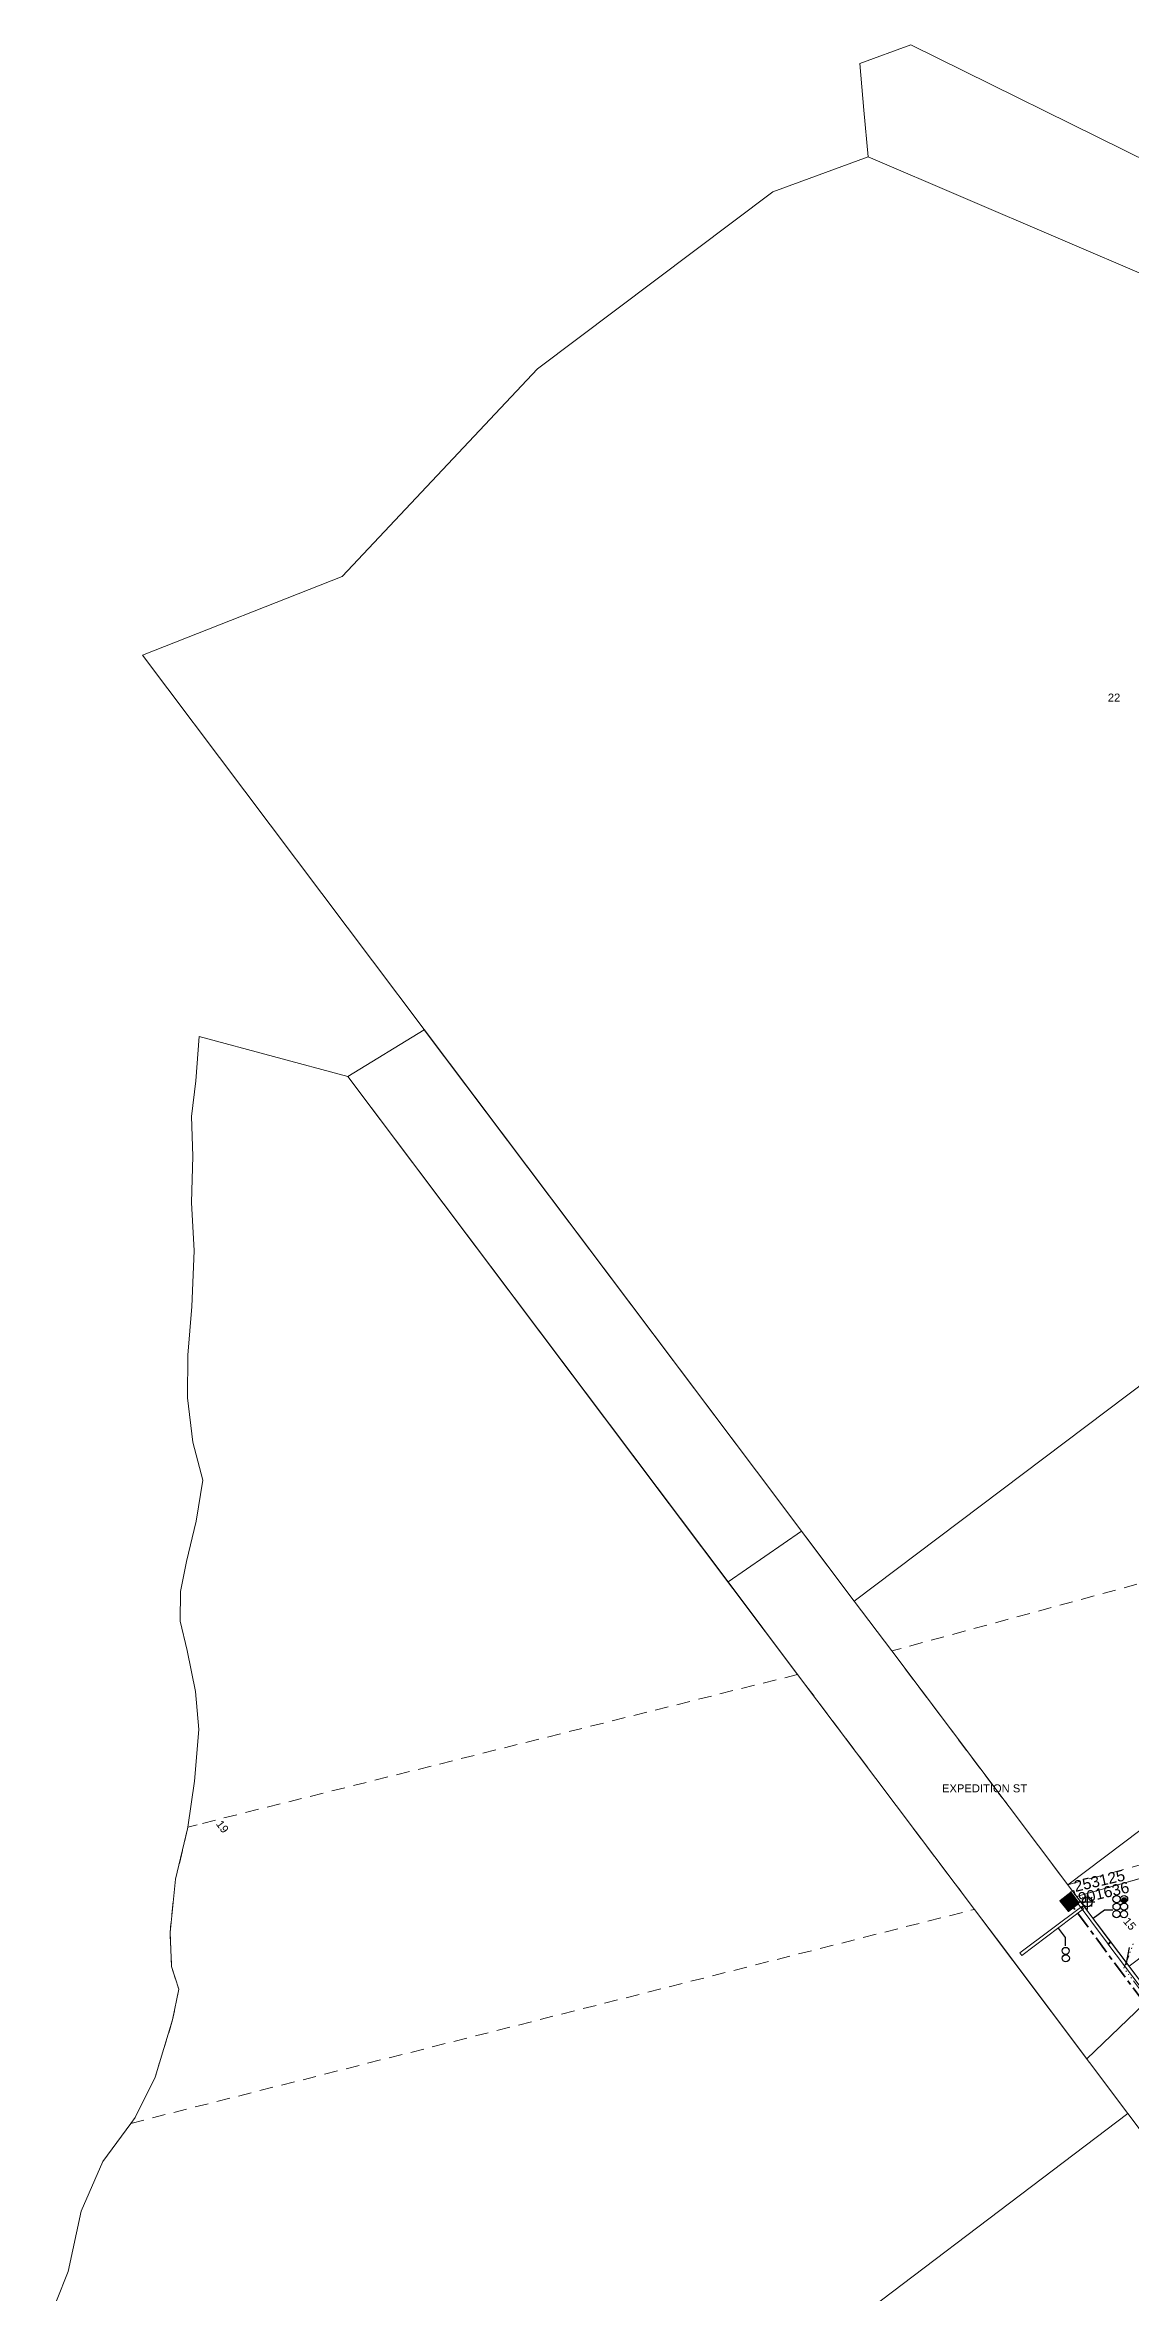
# Model space of a CAD drawing. Header units: metres. Extents: x 308278 to 310511, y 6271134 to 6272874.
# Drawn here: x 308526 to 308770, y 6272368 to 6272874 of the extents above; entities that cross this region are included whole.
import ezdxf
from ezdxf.enums import TextEntityAlignment as Align

# ---------------------------------------------------------------- set-up
doc = ezdxf.new("R2010")
doc.units = ezdxf.units.M
doc.set_wipeout_variables(frame=1)
for name, pattern in [('Cable Exist UG', [7, 4, -1, 1, -1]), ('Dash', [5, 3, -2]), ('DASHED', [19.05, 12.7, -6.35]), ('DOT', [6.35, 0, -6.35]), ('PHANTOMX2', [6.6, 3, -0.75, 0.2, -0.75, 0.2, -0.75, 0.2, -0.75])]:
    doc.linetypes.add(name, pattern=pattern)
doc.layers.get('0').update_dxf_attribs({"color": 6})
for name, color, linetype, lineweight in [('_User Miscellaneous1', 30, 'Continuous', 13), ('_User_SL_Exist', 4, 'Continuous', 35), ('Cadastre Easements_SP_EXT', 58, 'DASHED', 15), ('Cadastre Land Parcels_SP_EXT', 118, 'Continuous', 15), ('Cadastre Roads_SP_EXT', 218, 'Continuous', 15), ('Mains_LV_SL_EXT', 135, 'Continuous', 25), ('Services_SP_EXT', 42, 'PHANTOMX2', 20)]:
    doc.layers.add(name, color=color, linetype=linetype, lineweight=lineweight)
for name, color, linetype in [('Duct_SP_EXT', 30, 'Continuous'), ('Equip_SP_SL_EXT', 7, 'Continuous'), ('SupportsUG_SP_LV_SL_EXT', 7, 'Continuous'), ('Trench_SP_EXT', 7, 'Continuous')]:
    doc.layers.add(name, color=color, linetype=linetype)
doc.styles.add('COLUMN_LABEL', font='arial.ttf', dxfattribs={"height": 2})
doc.styles.add('iecARIAL', font='arial.ttf', dxfattribs={"height": 2})
doc.styles.add('POLE_LABEL', font='arial.ttf', dxfattribs={"height": 2})
doc.styles.add('SL_LABEL', font='arial.ttf', dxfattribs={"height": 2})
doc.styles.get("Standard").update_dxf_attribs({"font": 'arial.ttf'})

# ---------------------------------------------------------------- blocks, each defined once
blk = doc.blocks.new('COLUMN_EXT')
blk.add_hatch(color=256).paths.add_polyline_path([(1.5, -1.5), (1.5, 1.5), (-1.5, 1.5), (-1.5, -1.5)])
blk.add_lwpolyline([(1.5, 1.5), (-1.5, 1.5), (-1.5, -1.5), (1.5, -1.5)], close=True)
at = {"flags": 9}
for tag, style, p in [('STRUCTURE_PLANT_NUMBER', 'POLE_LABEL', (-1.81, -0.03)), ('STREET_CODE', 'COLUMN_LABEL', (-1.81, 0.2))]:
    blk.add_attdef(tag, text='', height=0.2, rotation=180, dxfattribs=dict(at, style=style)).set_placement(p, align=Align.MIDDLE_LEFT)
for tag, p in [('COLUMN_TYPE', (-1.81, 0.4)), ('STREETNAME', (-1.81, 1.6)), ('OWNED_BY', (-1.81, 0.6)), ('LOCATION', (-1.81, 1.4)), ('SUBURB', (-1.81, 1.8)), ('LEGEND', (-1.81, 1.2)), ('USAGE', (-1.81, 1)), ('NOTES', (-1.81, 2)), ('STATE', (-1.81, 0.8))]:
    blk.add_attdef(tag, text='', height=0.2, rotation=180, dxfattribs=at).set_placement(p, align=Align.MIDDLE_LEFT)
at = {"flags": 1}
blk.add_attdef('Z', (-1.81, 2.35), '', height=0.2, rotation=180, dxfattribs=at)
at = {"style": 'COLUMN_LABEL', "width": 0.9, "flags": 8}
blk.add_attdef('ASSET_NUM', text='', height=2, rotation=270, dxfattribs=at).set_placement((2, -4), align=Align.MIDDLE_LEFT)
blk = doc.blocks.new('DUCT_EXT')
blk.add_circle((0, 0.8), 0.8)
at = {"flags": 1}
blk.add_attdef('Z', (0, 0), '', height=0.2, dxfattribs=at)
at = {"flags": 9}
for tag, p in [('DUCT_CODE', (0, 0)), ('XSECT_TYPE', (0, -0.2)), ('STATE', (0, -0.6)), ('FB_REFERENCE', (0, -0.4)), ('NOTES', (0, -0.8))]:
    blk.add_attdef(tag, text='', height=0.2, dxfattribs=at).set_placement(p, align=Align.MIDDLE_LEFT)
blk = doc.blocks.new('*U479')
at = {"transparency": 33554687, "flags": 9}
for tag, p in [('LRATECODE', (-7.4, 0)), ('LOUTREACHVOCAB', (-7.2, 0)), ('LOUTREACH', (-7, 0)), ('LANTNUMBER', (-6.6, 0)), ('LNEW', (-6.4, 0)), ('LMASTVOCAB', (-6.2, 0)), ('LMAST', (-6, 0)), ('LLAMPVOCAB', (-5.8, 0)), ('LLAMP', (-5.6, 0)), ('LEXIST', (-5.4, 0)), ('LCHARGE3PERCENT', (-5.2, 0)), ('LCHARGE3', (-5, 0)), ('LCHARGE2PERCENT', (-4.8, 0)), ('LCHARGE2', (-4.6, 0)), ('LCHARGE1PERCENT', (-4.4, 0)), ('LCHARGE1', (-4.2, 0)), ('LCATEGORY', (-4, 0)), ('LBRACKETVOCAB', (-3.8, 0)), ('LBRACKET', (-3.6, 0)), ('LKINGHEIGHT', (-3.4, 0)), ('CREPLACE', (-3.2, 0)), ('CREMOVE', (-3, 0)), ('CNUMBER', (-2.8, 0)), ('CNEW', (-2.6, 0)), ('CEXIST', (-2.4, 0)), ('USAGE', (-2.2, 0)), ('STATE', (-2, 0)), ('OWNED_BY', (-1.8, 0)), ('ORIENTATION', (-1.6, 0)), ('OPERATING_VOLTAGE', (-1.4, 0)), ('NO_PHASES', (-1.2, 0)), ('LANTERN_TYPE', (-1, 0)), ('LANTERN_PURPOSE', (-0.8, 0)), ('CONTROL_TYPE', (-0.6, 0)), ('CONSTRUCTED_VOLTAGE', (-0.4, 0))]:
    blk.add_attdef(tag, text='', height=0.001, rotation=270, dxfattribs=at).set_placement(p, align=Align.MIDDLE_LEFT)
for tag, p in [('LREMOVE', (0, -7.6)), ('LREPLACE', (0, -7.8)), ('LTYPE', (0, -8)), ('LTYPEVOCAB', (0, -8.2)), ('LEGEND', (0, -8.4)), ('SUBURB', (0, -8.6)), ('STREETNAME', (0, -8.8)), ('LOCATION', (0, -9)), ('NOTES', (0, -9.2)), ('MAINTAINED_BY', (0, -9.86))]:
    blk.add_attdef(tag, text='', height=0.001, dxfattribs=at).set_placement(p, align=Align.MIDDLE_LEFT)
blk.add_attdef('OPERATED_BY', (0, -9.61), '', height=0.001, dxfattribs=at)
at = {"linetype": 'DOT', "transparency": 33554687}
blk.add_wipeout([(5.69, 0), (5.06, -1.06), (4, -1.69), (2.94, -1.06), (2.31, 0), (2.94, 1.06), (4, 1.69), (5.06, 1.06)], dxfattribs=at)
at = {"transparency": 33554687}
for p, q in [((0, 0), (4, 0)), ((2.94, 1.06), (3.2, 0.8)), ((4, 1.69), (4, 0)), ((5.06, 1.06), (4.8, 0.8)), ((2.94, -1.06), (3.2, -0.8)), ((4, 0), (5.69, 0)), ((4, 0), (4, -1.69)), ((5.06, -1.06), (4.8, -0.8))]:
    blk.add_line(p, q, dxfattribs=at)
blk.add_circle((4, 0), 1.12, dxfattribs=at)
at = {"transparency": 33554687, "style": 'SL_LABEL', "flags": 9}
blk.add_attdef('STREET_CODE', text='', height=0.001, rotation=270, dxfattribs=at).set_placement((0, 0), align=Align.MIDDLE_LEFT)
at = {"transparency": 33554687, "flags": 1}
blk.add_attdef('Z', (0, 0), '', height=0.001, rotation=270, dxfattribs=at)
at = {"transparency": 33554687, "width": 0.9}
blk.add_attdef('LNUMBER', text='', height=1, dxfattribs=at).set_placement((7, -1), align=Align.MIDDLE_LEFT)
blk = doc.blocks.new('CABLE_LARGE_EXT')
h = blk.add_hatch(color=256)
edge = h.paths.add_edge_path()
edge.add_arc((0, 0.55), 0.55, 0, 360)
blk.add_circle((0, 0.55), 0.55)
at = {"flags": 1}
blk.add_attdef('Z', (0, 0), '', height=0.2, dxfattribs=at)
at = {"flags": 9}
for tag, p in [('COND_CODE', (0, 0)), ('STATE', (0, -0.4)), ('XSECT_SIZE', (0, -0.6)), ('FB_REFERENCE', (0, -0.2)), ('NOTES', (0, -0.8))]:
    blk.add_attdef(tag, text='', height=0.2, dxfattribs=at).set_placement(p, align=Align.MIDDLE_LEFT)

msp = doc.modelspace()

# ---------------------------------------------------------------- linework, layer by layer
at = {"layer": '_User Miscellaneous1'}
for p, q in [((308744.998, 6272444.381), (308745.214, 6272444.094)), ((308745.43, 6272443.806), (308745.214, 6272444.094)), ((308764.8, 6272446.404), (308765.087, 6272446.621)), ((308774.16, 6272434.054), (308764.8, 6272446.404)), ((308764.912, 6272446.256), (308765.201, 6272446.471)), ((308765.374, 6272446.839), (308765.087, 6272446.621)), ((308765.49, 6272446.686), (308765.201, 6272446.471)), ((308774.733, 6272434.488), (308765.374, 6272446.839))]:
    msp.add_line(p, q, dxfattribs=at)
at = {"layer": 'Cadastre Easements_SP_EXT', "linetype": 'Dash'}
msp.add_lwpolyline([(308734.775, 6272454.161), (308695.02, 6272507.006), (308559.946, 6272473.218), (308557.843, 6272472.646), (308557.79, 6272472.289), (308555.115, 6272460.928), (308553.854, 6272448.994), (308554.208, 6272441.294), (308555.81, 6272436.225), (308554.448, 6272429.29), (308550.503, 6272416.402), (308545.982, 6272407.306), (308545.045, 6272406.025), (308554.689, 6272408.472), (308734.775, 6272454.161)], close=True, dxfattribs=at)
at = {"layer": 'Cadastre Land Parcels_SP_EXT', "linetype": 'Continuous'}
for points in [[(308901.937, 6272669.934), (308899.108, 6272672.2), (308887.063, 6272697.43), (308859.058, 6272756.092), (308847.403, 6272771.593), (308822.554, 6272793.606), (308796.348, 6272811.826), (308710.868, 6272848.409), (308689.424, 6272840.567), (308636.53, 6272800.772), (308592.564, 6272754.041), (308547.655, 6272736.292), (308685.756, 6272552.736), (308707.773, 6272523.474), (308887.824, 6272659.29), (308901.937, 6272669.934)], [(308887.138, 6272558.849), (308889.79, 6272560.851), (308966.395, 6272618.662), (308901.937, 6272669.934), (308887.824, 6272659.29), (308707.773, 6272523.474), (308716.183, 6272512.301), (308755.771, 6272459.709), (308887.138, 6272558.849)], [(308695.92, 6272539.227), (308685.756, 6272552.736), (308611.035, 6272652.051), (308593.839, 6272641.505), (308679.365, 6272527.818), (308695.92, 6272539.227)], [(308883.289, 6272492.656), (308945.56, 6272510.31), (308948.113, 6272512.238), (308948.153, 6272512.267), (309026.206, 6272571.197), (309002.794, 6272589.777), (308966.395, 6272618.662), (308889.79, 6272560.851), (308887.138, 6272558.849), (308755.771, 6272459.709), (308757.774, 6272457.047), (308883.289, 6272492.656)], [(308790.957, 6272457.487), (308788.596, 6272465.791), (308757.774, 6272457.047), (308769.588, 6272441.35), (308790.957, 6272457.487)], [(308796.804, 6272436.919), (308790.957, 6272457.487), (308769.588, 6272441.35), (308774.721, 6272434.53), (308780.978, 6272432.425), (308796.804, 6272436.919)], [(308812.2, 6272351.302), (308769.296, 6272408.271), (308689.723, 6272347.93), (308539.775, 6272234.225), (308583.036, 6272177.28), (308691.434, 6272259.595), (308812.2, 6272351.302)]]:
    msp.add_lwpolyline(points, close=True, dxfattribs=at)
msp.add_lwpolyline([(308689.723, 6272347.93), (308769.296, 6272408.271), (308734.775, 6272454.161), (308695.02, 6272507.006), (308593.839, 6272641.505), (308560.446, 6272650.542), (308559.626, 6272640.55), (308558.686, 6272632.525), (308558.964, 6272623.624), (308558.672, 6272613.211), (308559.291, 6272602.315), (308558.74, 6272589.796), (308557.858, 6272578.87), (308557.75, 6272569.26), (308558.951, 6272559.277), (308561.224, 6272550.716), (308559.707, 6272541.479), (308557.588, 6272532.43), (308556.22, 6272525.697), (308556.155, 6272518.991), (308557.687, 6272512.417), (308559.575, 6272503.147), (308560.345, 6272494.657), (308559.377, 6272483.029), (308557.843, 6272472.646), (308557.79, 6272472.289), (308555.115, 6272460.928), (308553.854, 6272448.994), (308554.208, 6272441.294), (308555.81, 6272436.225), (308554.448, 6272429.29), (308550.503, 6272416.402), (308545.982, 6272407.306), (308545.045, 6272406.025), (308538.773, 6272397.454), (308533.894, 6272386.248), (308530.963, 6272372.679), (308525.724, 6272359.465)], dxfattribs=at)
at = {"layer": 'Cadastre Roads_SP_EXT', "linetype": 'Continuous'}
msp.add_lwpolyline([(308774.512, 6272846.929), (308720.471, 6272873.612), (308709.012, 6272869.463), (308709.939, 6272858.948), (308710.868, 6272848.409), (308796.348, 6272811.826)], dxfattribs=at)
at = {"layer": 'Duct_SP_EXT'}
for points in [[(308765.911, 6272453.966), (308764.047, 6272453.966), (308761.524, 6272452.137)], [(308755.258, 6272445.942), (308755.258, 6272447.851), (308753.714, 6272449.91)]]:
    msp.add_lwpolyline(points, dxfattribs=at)
at = {"layer": 'Services_SP_EXT'}
msp.add_lwpolyline([(308772.869, 6272433.277), (308772.372, 6272435.671), (308772.372, 6272435.671), (308768.416, 6272440.915), (308770.646, 6272446.763)], dxfattribs=at)
at = {"layer": 'Trench_SP_EXT', "linetype": 'Cable Exist UG'}
msp.add_lwpolyline([(308769.588, 6272445.571), (308768.851, 6272441.655)], dxfattribs=at)

# ---------------------------------------------------------------- block references
at = {"layer": 'Duct_SP_EXT'}
for p in [(308766.74, 6272452.288), (308766.754, 6272455.659), (308766.758, 6272453.977), (308768.437, 6272452.283), (308768.449, 6272455.666), (308768.45, 6272453.99), (308755.299, 6272444.017), (308755.335, 6272442.362)]:
    msp.add_blockref('DUCT_EXT', p, dxfattribs=at)
at = {"layer": 'SupportsUG_SP_LV_SL_EXT'}
ref = msp.add_blockref('COLUMN_EXT', (308756.176, 6272455.844), dxfattribs=dict(at, rotation=308.0037808975262))
ref.add_attrib('ASSET_NUM', '901636', dxfattribs={"layer": '0', "height": 2.5, "rotation": 13.1296, "style": 'COLUMN_LABEL'}).set_placement((308758.176, 6272456.594), align=Align.MIDDLE_LEFT)

# ---------------------------------------------------------------- texts
at = {"layer": 'Cadastre Land Parcels_SP_EXT'}
msp.add_text('22', height=1.8, dxfattribs=at).set_placement((308764.791, 6272725.884))
for s, rotation, p in [('19', 307.20248, (308564.089, 6272473.35)), ('15', 310.80214, (308768.119, 6272451.39))]:
    msp.add_text(s, height=1.8, rotation=rotation, dxfattribs=at).set_placement(p)
at = {"layer": 'Cadastre Roads_SP_EXT'}
msp.add_text('EXPEDITION ST', height=1.8, dxfattribs=at).set_placement((308727.496, 6272480.491))

# ---------------------------------------------------------------- next in the draw order: block references
at = {"layer": 'Equip_SP_SL_EXT'}
ref = msp.add_blockref('*U479', (308756.176, 6272455.844), dxfattribs=at)
ref.add_attrib('ASSET_NUM', '253125', dxfattribs={"layer": '0', "height": 2.5, "rotation": 13.1296, "style": 'iecARIAL'}).set_placement((308757.676, 6272457.344), align=Align.BOTTOM_LEFT)

# ---------------------------------------------------------------- next in the draw order: linework, layer by layer
at = {"layer": '_User Miscellaneous1'}
for p, q in [((308756.445, 6272458.21), (308756.787, 6272458.324)), ((308756.777, 6272457.209), (308756.445, 6272458.21)), ((308757.128, 6272458.437), (308756.787, 6272458.324)), ((308757.424, 6272457.545), (308757.128, 6272458.437)), ((308744.998, 6272444.381), (308758.915, 6272454.835)), ((308745.43, 6272443.806), (308759.347, 6272454.259)), ((308756.777, 6272457.209), (308757.1, 6272457.377)), ((308764.912, 6272446.256), (308756.777, 6272457.209)), ((308757.424, 6272457.545), (308757.1, 6272457.377)), ((308765.49, 6272446.686), (308757.424, 6272457.545)), ((308758.915, 6272454.835), (308759.131, 6272454.547)), ((308759.347, 6272454.259), (308759.131, 6272454.547))]:
    msp.add_line(p, q, dxfattribs=at)
at = {"layer": '_User_SL_Exist', "linetype": 'Cable Exist UG', "flags": 128}
msp.add_lwpolyline([(308772.869, 6272433.277), (308756.159, 6272455.812)], dxfattribs=at)
at = {"layer": 'Cadastre Easements_SP_EXT', "linetype": 'Dash'}
msp.add_lwpolyline([(308891.072, 6272496.667), (308948.113, 6272512.238), (308948.151, 6272512.249), (309015.894, 6272530.77), (309076.447, 6272547.177), (309035.199, 6272564.026), (309026.206, 6272571.197), (309002.794, 6272589.777), (308966.978, 6272580.309), (308889.815, 6272559.579), (308887.138, 6272558.849), (308716.183, 6272512.301), (308755.77, 6272459.709), (308891.072, 6272496.667)], close=True, dxfattribs=at)
at = {"layer": 'Cadastre Roads_SP_EXT', "linetype": 'Continuous'}
msp.add_lwpolyline([(308774.721, 6272434.53), (308769.588, 6272441.35), (308757.774, 6272457.047), (308755.771, 6272459.709), (308716.183, 6272512.301), (308707.773, 6272523.474), (308695.92, 6272539.227), (308679.365, 6272527.818), (308695.02, 6272507.007), (308734.775, 6272454.161), (308739.716, 6272447.593), (308760.057, 6272420.553), (308774.721, 6272434.53)], close=True, dxfattribs=at)
at = {"layer": 'Mains_LV_SL_EXT', "linetype": 'Cable Exist UG'}
msp.add_lwpolyline([(308772.869, 6272433.277), (308756.159, 6272455.812)], dxfattribs=at)

# ---------------------------------------------------------------- next in the draw order: block references
at = {"layer": '_User_SL_Exist'}
ref = msp.add_blockref('COLUMN_EXT', (308756.176, 6272455.844), dxfattribs=dict(at, rotation=308.0037808975262))
ref.add_attrib('ASSET_NUM', '901636', dxfattribs={"layer": '0', "height": 2.5, "rotation": 13.1296, "style": 'COLUMN_LABEL'}).set_placement((308758.176, 6272456.594), align=Align.MIDDLE_LEFT)
at = {"layer": 'Duct_SP_EXT'}
msp.add_blockref('CABLE_LARGE_EXT', (308768.449, 6272455.666), dxfattribs=at)

doc.saveas('drawing.dxf')
